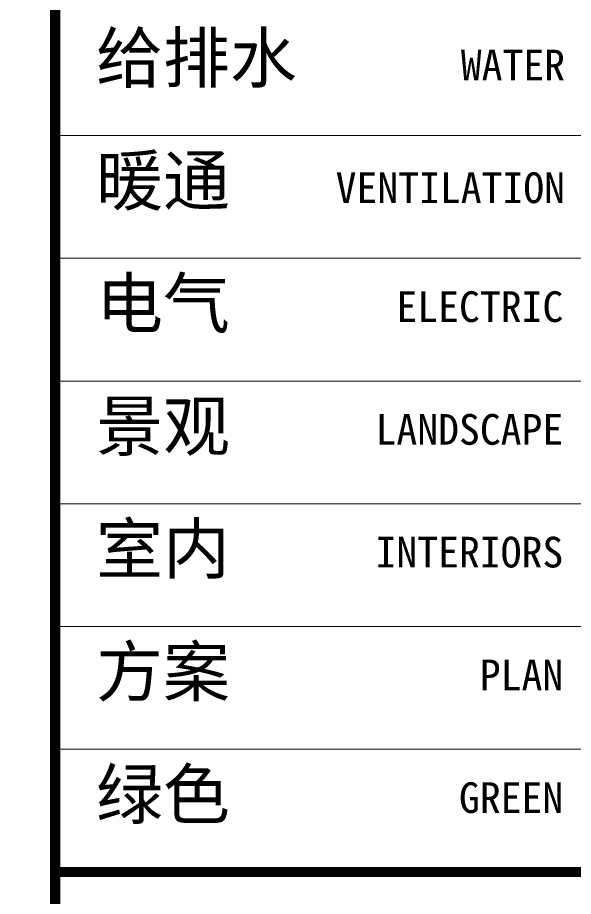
# Model space of a CAD drawing. Extents: x -26219 to 315419, y -160410 to -120810.
# Drawn here: x 32990 to 34350, y -130597 to -128449 of the extents above; entities that cross this region are included whole.
import ezdxf
from ezdxf.enums import TextEntityAlignment as Align
from ezdxf.xclip import XClip

# ---------------------------------------------------------------- set-up
doc = ezdxf.new("R2010")
doc.units = 0
doc.header["$LTSCALE"] = 1000
doc.header["$MEASUREMENT"] = 0
doc.header["$XCLIPFRAME"] = 0
doc.linetypes.add('104-14# 核心筒$2$DOTE', pattern=[2.42, 2, -0.2, 0.02, -0.2])
doc.layers.add('104-14# 核心筒$2$A_AXIS-轴线', color=36, linetype='104-14# 核心筒$2$DOTE')
doc.styles.add('图签信息$0$华文细黑', font='STXIHEI_0.TTF', dxfattribs={"height": 10})

# ---------------------------------------------------------------- blocks, each defined once
blk = doc.blocks.new('104-14# 核心筒')
at = {"layer": '104-14# 核心筒$2$A_AXIS-轴线'}
blk.add_line((-24839, 16700), (120259.9, 16700), dxfattribs=at)
blk = doc.blocks.new('图签信息')
at = {"const_width": 0.5}
for points in [[(-65, 574), (-65, 500.5), (0, 500.5), (0, 574)], [(-65, 0), (0, 0), (0, 500.5), (-65, 500.5)]]:
    blk.add_lwpolyline(points, close=True, dxfattribs=at)
at = {"const_width": 0.05}
for points in [[(-65, 536.5), (0, 536.5)], [(-65, 530.5), (0, 530.5)], [(-65, 524.5), (0, 524.5)], [(-65, 518.5), (0, 518.5)], [(-65, 512.5), (0, 512.5)], [(-65, 512.5), (0, 512.5)], [(-65, 506.5), (0, 506.5)], [(-65, 500.5), (0, 500.5)]]:
    blk.add_lwpolyline(points, dxfattribs=at)
at = {"style": '图签信息$0$华文细黑'}
for s, p in [('给排水', (-63, 541.5)), ('暖通', (-63, 535.5)), ('电气', (-63, 529.5)), ('景观', (-63, 523.5)), ('室内', (-63, 517.5)), ('方案', (-63, 511.5)), ('绿色', (-63, 505.5))]:
    blk.add_text(s, height=2.4, dxfattribs=at).set_placement(p, align=Align.TOP_LEFT)
for s, p in [('WATER', (-40.056, 540.698)), ('VENTILATION', (-40.056, 534.698)), ('ELECTRIC', (-40.145, 528.886)), ('LANDSCAPE', (-40.145, 522.886)), ('INTERIORS', (-40.145, 516.886)), ('PLAN', (-40.145, 510.886)), ('GREEN', (-40.145, 504.886))]:
    blk.add_text(s, height=1.5, dxfattribs=at).set_placement(p, align=Align.TOP_RIGHT)
blk = doc.blocks.new('图签-A1')
at = {"color": 2}
blk.add_blockref('图签信息', (0, 0), dxfattribs=at)
blk = doc.blocks.new('图框-A1+1-2')
at = {"const_width": 0.5}
blk.add_lwpolyline([(1186, 584), (25, 584), (25, 10), (1186, 10)], close=True, dxfattribs=at)

msp = doc.modelspace()

# ---------------------------------------------------------------- block references
at = {"xscale": 50, "yscale": 50, "zscale": 50}
for name, p in [('图框-A1+1-2', (-26217.9, -156062.5)), ('图签-A1', (36332.1, -155562.5))]:
    msp.add_blockref(name, p, dxfattribs=at)
ref = msp.add_blockref('104-14# 核心筒', (-24171.8, -146852.4))
XClip(ref).set_block_clipping_path([(21749.9999999867, 6862.509807695), (34199.9999999442, 18650.0000000002)])

doc.saveas('drawing.dxf')
